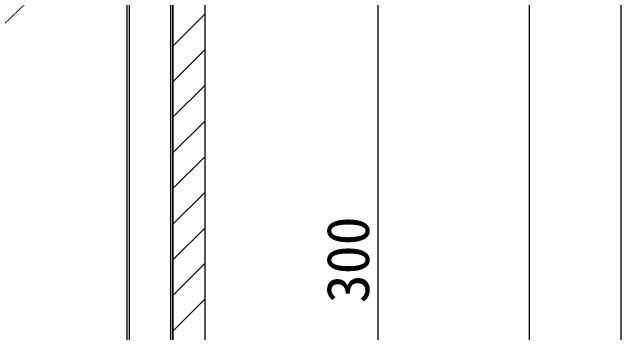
# Model space of a CAD drawing. Units: millimetres, scale not verified. Extents: x -4205 to 4205, y -2975 to 2975.
# Drawn here: x 3359 to 3950, y -307 to 4 of the extents above; entities that cross this region are included whole.
import ezdxf
from ezdxf.enums import TextEntityAlignment as Align

# ---------------------------------------------------------------- set-up
doc = ezdxf.new("R2010")
doc.units = ezdxf.units.MM
doc.header["$LTSCALE"] = 20
doc.layers.add('0-0', color=7, linetype='Continuous')
doc.layers.add('0-4', color=3, linetype='Continuous')
doc.styles.add('ＭＳ ゴシック', font='')
doc.styles.get('ＭＳ ゴシック').set_extended_font_data('MS Gothic')

msp = doc.modelspace()

# ---------------------------------------------------------------- linework, layer by layer
at = {"layer": '0-0'}
for p, q in [((3514.84, -766.97), (3514.84, 629)), ((3546.09, -766.97), (3546.09, 629)), ((3469.84, 514.37), (3469.84, -766.97)), ((3472.34, 514.37), (3472.34, -766.97)), ((3512.34, 514.37), (3512.34, -766.97)), ((3514.84, 514.37), (3514.84, -766.97)), ((3514.84, -28.62), (3546.09, 2.63)), ((3514.84, -63.23), (3546.09, -31.98)), ((3514.84, -97.84), (3546.09, -66.59)), ((3514.84, -132.45), (3546.09, -101.2)), ((3514.84, -167.06), (3546.09, -135.81)), ((3514.84, -201.67), (3546.09, -170.42)), ((3514.84, -236.29), (3546.09, -205.04)), ((3514.84, -270.9), (3546.09, -239.65)), ((3514.84, -305.51), (3546.09, -274.26))]:
    msp.add_line(p, q, dxfattribs=at)
for points in [[(-3950, 2750), (3950, 2750), (3950, -2750), (-3950, -2750)], [(2361.05, 696.61), (3861.05, 696.61), (3861.05, -1053.39), (2361.05, -1053.39)]]:
    msp.add_lwpolyline(points, close=True, dxfattribs=at)
msp.add_lwpolyline([(2853.54, -482.89), (3450.92, 89.31), (3467.34, 97.99), (3501.01, 130.36), (3502.6, 132.23), (3503.8, 134.36), (3504.55, 136.69), (3504.84, 139.13), (3504.65, 141.57), (3503.98, 143.93), (3502.87, 146.11), (3501.35, 148.04), (3499.49, 149.63), (3497.35, 150.83), (3495.02, 151.58), (3492.59, 151.87), (3490.15, 151.68), (3487.79, 151.01), (3485.6, 149.9), (3483.68, 148.38), (3450.29, 116.28), (3441.31, 100.88), (2842.94, -472.27)], dxfattribs=at)
at = {"layer": '0-4'}
msp.add_line((3713.73, 89.38), (3713.73, -560.63), dxfattribs=at)

# ---------------------------------------------------------------- texts
at = {"layer": '0-4', "color": 7, "style": 'ＭＳ ゴシック'}
msp.add_text('300', height=41.38, rotation=90, dxfattribs=at).set_placement((3717.84, -278.52), align=Align.BOTTOM_LEFT)

# ---------------------------------------------------------------- next in the draw order: wipeouts: each hides what was drawn before it
msp.add_wipeout([(2853.54, -482.89), (3441.31, 100.88), (3450.92, 89.31), (3450.92, 89.31)])

# ---------------------------------------------------------------- next in the draw order: wipeouts: each hides what was drawn before it
msp.add_wipeout([(2842.94, -472.27), (3441.31, 100.88), (2853.54, -482.89), (2853.54, -482.89)])

doc.saveas('drawing.dxf')
